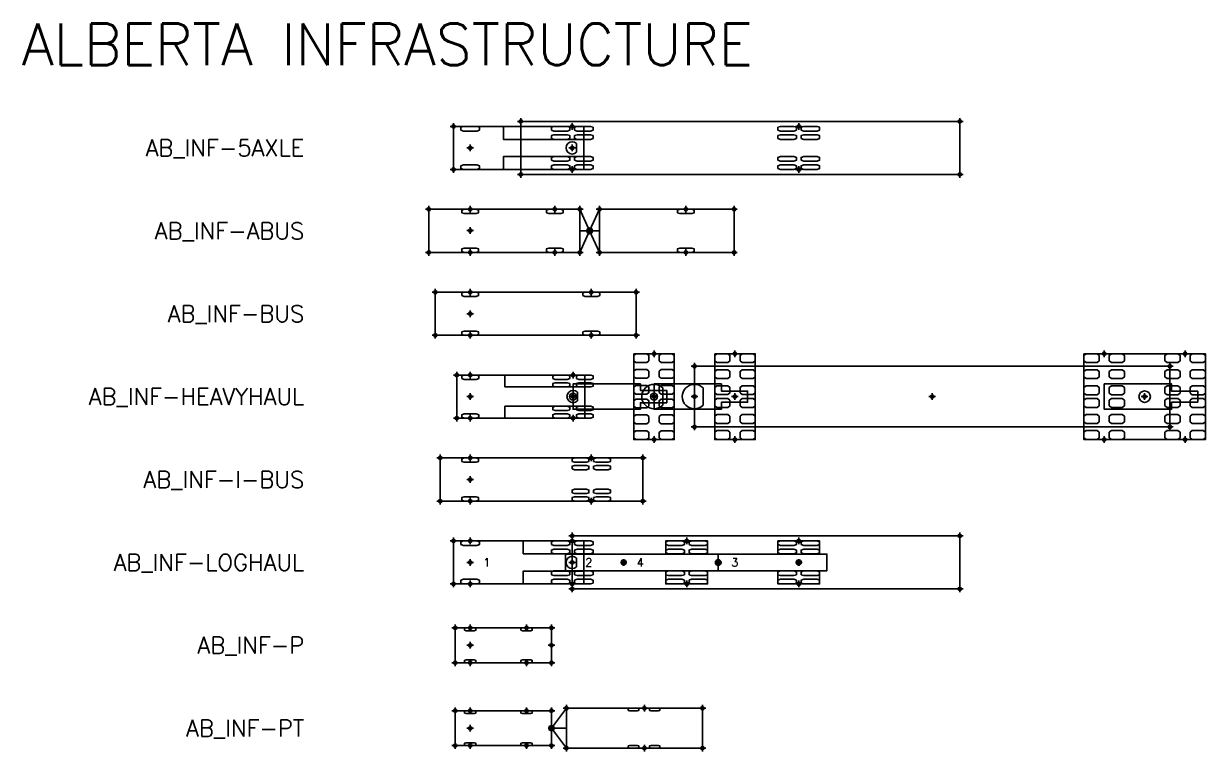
# Model space of a CAD drawing. Header units: metres. Extents: x -185 to 416, y -309 to 8.
# Drawn here: x 33.1 to 104.3, y -36.4 to 7.5 of the extents above; entities that cross this region are included whole.
import ezdxf
from ezdxf.enums import TextEntityAlignment as Align

# ---------------------------------------------------------------- set-up
doc = ezdxf.new("R2010")
doc.units = ezdxf.units.M
doc.header["$PDMODE"] = 34
doc.header["$PDSIZE"] = 0.2
doc.styles.get("Standard").update_dxf_attribs({"font": 'simplex.shx'})

# ---------------------------------------------------------------- blocks, each defined once
blk = doc.blocks.new('WheelLeftM1')
at = {"color": 7, "linetype": 'Continuous', "ltscale": 1.524, "flags": 128}
blk.add_lwpolyline([(-0.559, -0.227), (-0.559, -0.053), (-0.402, 0), (0.402, 0), (0.559, -0.053), (0.559, -0.227), (0.402, -0.279), (-0.402, -0.279)], close=True, dxfattribs=at)
blk = doc.blocks.new('WheelRightM1')
at = {"color": 7, "linetype": 'Continuous', "ltscale": 1.524, "flags": 128}
blk.add_lwpolyline([(-0.559, 0.053), (-0.559, 0.227), (-0.402, 0.279), (0.402, 0.279), (0.559, 0.227), (0.559, 0.053), (0.402, 0), (-0.402, 0)], close=True, dxfattribs=at)
blk = doc.blocks.new('AB_INF-5Axle-Truck')
at = {"color": 7, "linetype": 'Continuous', "ltscale": 1.524}
blk.add_line((7.413, -0.263), (7.413, 0.263), dxfattribs=at)
blk.add_lwpolyline([(0, -1.3), (3, -1.3), (3, -0.519), (7.85, -0.519), (7.85, 0.519), (3, 0.519), (3, 1.3), (0, 1.3), (0, -1.3), (0, -1.3)], close=True, dxfattribs=at)
at = {"color": 7, "linetype": 'Continuous', "ltscale": 1.524, "flags": 128}
for points in [[(5.891, 1.073), (5.891, 1.248), (6.048, 1.3), (6.852, 1.3), (7.009, 1.248), (7.009, 1.073), (6.852, 1.021), (6.048, 1.021)], [(5.891, 0.57), (5.891, 0.745), (6.048, 0.797), (6.852, 0.797), (7.009, 0.745), (7.009, 0.57), (6.852, 0.518), (6.048, 0.518)], [(7.291, 1.073), (7.291, 1.248), (7.448, 1.3), (8.252, 1.3), (8.409, 1.248), (8.409, 1.073), (8.252, 1.021), (7.448, 1.021)], [(7.291, 0.57), (7.291, 0.745), (7.448, 0.797), (8.252, 0.797), (8.409, 0.745), (8.409, 0.57), (8.252, 0.518), (7.448, 0.518)], [(5.891, -0.745), (5.891, -0.57), (6.048, -0.518), (6.852, -0.518), (7.009, -0.57), (7.009, -0.745), (6.852, -0.797), (6.048, -0.797)], [(7.291, -0.745), (7.291, -0.57), (7.448, -0.518), (8.252, -0.518), (8.409, -0.57), (8.409, -0.745), (8.252, -0.797), (7.448, -0.797)], [(5.891, -1.248), (5.891, -1.073), (6.048, -1.021), (6.852, -1.021), (7.009, -1.073), (7.009, -1.248), (6.852, -1.3), (6.048, -1.3)], [(7.291, -1.248), (7.291, -1.073), (7.448, -1.021), (8.252, -1.021), (8.409, -1.073), (8.409, -1.248), (8.252, -1.3), (7.448, -1.3)]]:
    blk.add_lwpolyline(points, close=True, dxfattribs=at)
at = {"color": 7, "linetype": 'Continuous', "ltscale": 1.524}
blk.add_arc((7.15, 0), 0.371, 45, 315, dxfattribs=at)
for p in [(0, 1.3), (7.15, 1.3), (1, 0), (7.15, 0), (0, -1.3), (7.15, -1.3)]:
    blk.add_point(p)
at = {"layer": 'Defpoints'}
blk.add_lwpolyline([(0, -1.3), (7.85, -1.3), (7.85, 1.3), (0, 1.3)], close=True, dxfattribs=at)
for name, p in [('WheelRightM1', (1, 1.021)), ('WheelLeftM1', (1, -1.021))]:
    blk.add_blockref(name, p)
at = {"flags": 9}
for tag, p in [('D0', (0.3, 0.567)), ('DG', (0.3, 0.233)), ('D', (0.3, -0.1)), ('DH', (0.3, -0.433)), ('L', (0.3, -0.767))]:
    blk.add_attdef(tag, p, '', height=0.2, dxfattribs=at)
blk = doc.blocks.new('AB_INF-5Axle-Trailer')
at = {"color": 7, "linetype": 'Continuous', "ltscale": 1.524}
blk.add_lwpolyline([(0, -1.6), (26.45, -1.6), (26.45, 1.6), (0, 1.6), (0, -1.6), (0, -1.6)], close=True, dxfattribs=at)
at = {"color": 7, "linetype": 'Continuous', "ltscale": 1.524, "flags": 128}
for points in [[(15.491, 1.073), (15.491, 1.248), (15.648, 1.3), (16.452, 1.3), (16.609, 1.248), (16.609, 1.073), (16.452, 1.021), (15.648, 1.021)], [(15.491, 0.57), (15.491, 0.745), (15.648, 0.797), (16.452, 0.797), (16.609, 0.745), (16.609, 0.57), (16.452, 0.518), (15.648, 0.518)], [(16.891, 1.073), (16.891, 1.248), (17.048, 1.3), (17.852, 1.3), (18.009, 1.248), (18.009, 1.073), (17.852, 1.021), (17.048, 1.021)], [(16.891, 0.57), (16.891, 0.745), (17.048, 0.797), (17.852, 0.797), (18.009, 0.745), (18.009, 0.57), (17.852, 0.518), (17.048, 0.518)], [(15.491, -0.745), (15.491, -0.57), (15.648, -0.518), (16.452, -0.518), (16.609, -0.57), (16.609, -0.745), (16.452, -0.797), (15.648, -0.797)], [(16.891, -0.745), (16.891, -0.57), (17.048, -0.518), (17.852, -0.518), (18.009, -0.57), (18.009, -0.745), (17.852, -0.797), (17.048, -0.797)], [(15.491, -1.248), (15.491, -1.073), (15.648, -1.021), (16.452, -1.021), (16.609, -1.073), (16.609, -1.248), (16.452, -1.3), (15.648, -1.3)], [(16.891, -1.248), (16.891, -1.073), (17.048, -1.021), (17.852, -1.021), (18.009, -1.073), (18.009, -1.248), (17.852, -1.3), (17.048, -1.3)]]:
    blk.add_lwpolyline(points, close=True, dxfattribs=at)
at = {"color": 7, "linetype": 'Continuous', "ltscale": 1.524}
blk.add_circle((3.1, 0), 0.104, dxfattribs=at)
for p in [(0, 1.6), (26.45, 1.6), (16.75, 1.3), (3.1, 0), (16.75, -1.3), (0, -1.6), (26.45, -1.6)]:
    blk.add_point(p)
at = {"layer": 'Defpoints'}
blk.add_lwpolyline([(0, -1.6), (26.45, -1.6), (26.45, 1.6), (0, 1.6)], close=True, dxfattribs=at)
at = {"flags": 9}
for tag, p in [('D0', (2.4, 0.567)), ('DG', (2.4, 0.233)), ('D', (2.4, -0.1)), ('DH', (2.4, -0.433)), ('L', (2.4, -0.767))]:
    blk.add_attdef(tag, p, '', height=0.2, dxfattribs=at)
blk = doc.blocks.new('WheelRightM2')
at = {"color": 7, "linetype": 'Continuous', "ltscale": 1.524, "flags": 128}
blk.add_lwpolyline([(-0.508, 0.047752), (-0.508, 0.206248), (-0.36576, 0.254), (0.36576, 0.254), (0.508, 0.206248), (0.508, 0.047752), (0.36576, 0), (-0.36576, 0)], close=True, dxfattribs=at)
blk = doc.blocks.new('WheelLeftM2')
at = {"color": 7, "linetype": 'Continuous', "ltscale": 1.524, "flags": 128}
blk.add_lwpolyline([(-0.508, -0.206248), (-0.508, -0.047752), (-0.36576, 0), (0.36576, 0), (0.508, -0.047752), (0.508, -0.206248), (0.36576, -0.254), (-0.36576, -0.254)], close=True, dxfattribs=at)
blk = doc.blocks.new('AB_INF-ABus-Front')
at = {"color": 7, "linetype": 'Continuous', "ltscale": 1.524}
blk.add_line((9.1, 0), (9.7, 0), dxfattribs=at)
blk.add_lwpolyline([(0, -1.3), (9.1, -1.3), (9.1, 1.3), (0, 1.3), (0, -1.3), (0, -1.3)], close=True, dxfattribs=at)
at = {"color": 7, "linetype": 'Continuous', "ltscale": 1.524, "flags": 128}
for points in [[(7.092, 1.094), (7.092, 1.252), (7.234, 1.3), (7.966, 1.3), (8.108, 1.252), (8.108, 1.094), (7.966, 1.046), (7.234, 1.046)], [(7.092, -1.252), (7.092, -1.094), (7.234, -1.046), (7.966, -1.046), (8.108, -1.094), (8.108, -1.252), (7.966, -1.3), (7.234, -1.3)]]:
    blk.add_lwpolyline(points, close=True, dxfattribs=at)
at = {"color": 7, "linetype": 'Continuous', "ltscale": 1.524}
blk.add_circle((9.7, 0), 0.102, dxfattribs=at)
for p in [(0, 1.3), (2.5, 1.3), (7.6, 1.3), (9.1, 1.3), (2.5, 0.013), (9.7, 0), (0, -1.3), (2.5, -1.3), (7.6, -1.3), (9.1, -1.3)]:
    blk.add_point(p)
at = {"layer": 'Defpoints', "flags": 128}
blk.add_lwpolyline([(0, -1.3), (9.1, -1.3), (9.7, 0), (9.1, 1.3), (0, 1.3)], close=True, dxfattribs=at)
for name, p in [('WheelRightM2', (2.5, 1.046)), ('WheelLeftM2', (2.5, -1.046))]:
    blk.add_blockref(name, p)
at = {"flags": 9}
for tag, p in [('D0', (1.8, 0.579)), ('DG', (1.8, 0.246)), ('D', (1.8, -0.087)), ('DH', (1.8, -0.421)), ('L', (1.8, -0.754))]:
    blk.add_attdef(tag, p, '', height=0.2, dxfattribs=at)
blk = doc.blocks.new('AB_INF-ABus-Rear')
at = {"color": 7, "linetype": 'Continuous', "ltscale": 1.524}
blk.add_line((0, 0), (0.6, 0), dxfattribs=at)
blk.add_lwpolyline([(0.6, -1.3), (8.7, -1.3), (8.7, 1.3), (0.6, 1.3), (0.6, -1.3), (0.6, -1.3)], close=True, dxfattribs=at)
at = {"color": 7, "linetype": 'Continuous', "ltscale": 1.524, "flags": 128}
for points in [[(5.292, 1.094), (5.292, 1.252), (5.434, 1.3), (6.166, 1.3), (6.308, 1.252), (6.308, 1.094), (6.166, 1.046), (5.434, 1.046)], [(5.292, -1.252), (5.292, -1.094), (5.434, -1.046), (6.166, -1.046), (6.308, -1.094), (6.308, -1.252), (6.166, -1.3), (5.434, -1.3)]]:
    blk.add_lwpolyline(points, close=True, dxfattribs=at)
at = {"color": 7, "linetype": 'Continuous', "ltscale": 1.524}
blk.add_circle((0, 0), 0.173, dxfattribs=at)
for p in [(0.6, 1.3), (5.8, 1.3), (8.7, 1.3), (0, 0), (0.6, -1.3), (5.8, -1.3), (8.7, -1.3)]:
    blk.add_point(p)
at = {"layer": 'Defpoints', "flags": 128}
blk.add_lwpolyline([(0, 0), (0.6, -1.3), (8.7, -1.3), (8.7, 1.3), (0.6, 1.3)], close=True, dxfattribs=at)
at = {"flags": 9}
for tag, p in [('D0', (-0.7, 0.567)), ('DG', (-0.7, 0.233)), ('D', (-0.7, -0.1)), ('DH', (-0.7, -0.433)), ('L', (-0.7, -0.767))]:
    blk.add_attdef(tag, p, '', height=0.2, dxfattribs=at)
blk = doc.blocks.new('AB_INF-BUS')
at = {"color": 7, "linetype": 'Continuous', "ltscale": 1.524}
blk.add_lwpolyline([(0, -1.3), (12.1, -1.3), (12.1, 1.3), (0, 1.3), (0, -1.3), (0, -1.3)], close=True, dxfattribs=at)
at = {"color": 7, "linetype": 'Continuous', "ltscale": 1.524, "flags": 128}
for points in [[(8.892, 1.094), (8.892, 1.252), (9.034, 1.3), (9.766, 1.3), (9.908, 1.252), (9.908, 1.094), (9.766, 1.046), (9.034, 1.046)], [(8.892, -1.252), (8.892, -1.094), (9.034, -1.046), (9.766, -1.046), (9.908, -1.094), (9.908, -1.252), (9.766, -1.3), (9.034, -1.3)]]:
    blk.add_lwpolyline(points, close=True, dxfattribs=at)
for p in [(0, 1.3), (2.1, 1.3), (9.4, 1.3), (12.1, 1.3), (2.1, 0), (0, -1.3), (2.1, -1.3), (9.4, -1.3), (12.1, -1.3)]:
    blk.add_point(p)
at = {"layer": 'Defpoints'}
blk.add_lwpolyline([(0, -1.3), (12.1, -1.3), (12.1, 1.3), (0, 1.3)], close=True, dxfattribs=at)
for name, p in [('WheelRightM2', (2.1, 1.046)), ('WheelLeftM2', (2.1, -1.046))]:
    blk.add_blockref(name, p)
at = {"flags": 9}
for tag, p in [('D0', (1.4, 0.567)), ('DG', (1.4, 0.233)), ('D', (1.4, -0.1)), ('DH', (1.4, -0.433)), ('L', (1.4, -0.767))]:
    blk.add_attdef(tag, p, '', height=0.2, dxfattribs=at)
blk = doc.blocks.new('AB_INF-HeavyHaul-Truck')
at = {"color": 7, "linetype": 'Continuous', "ltscale": 1.524}
blk.add_line((7.272, -0.262), (7.272, 0.262), dxfattribs=at)
blk.add_lwpolyline([(0, -1.295), (2.899, -1.295), (2.899, -0.584), (7.722, -0.584), (7.722, 0.584), (2.899, 0.584), (2.899, 1.295), (0, 1.295), (0, -1.295), (0, -1.295)], close=True, dxfattribs=at)
at = {"color": 7, "linetype": 'Continuous', "ltscale": 1.524, "flags": 128}
for points in [[(5.791, 1.089), (5.791, 1.248), (5.933, 1.295), (6.665, 1.295), (6.807, 1.248), (6.807, 1.089), (6.665, 1.041), (5.933, 1.041)], [(5.791, 0.632), (5.791, 0.79), (5.933, 0.838), (6.665, 0.838), (6.807, 0.79), (6.807, 0.632), (6.665, 0.584), (5.933, 0.584)], [(7.214, 1.089), (7.214, 1.248), (7.356, 1.295), (8.087, 1.295), (8.23, 1.248), (8.23, 1.089), (8.087, 1.041), (7.356, 1.041)], [(7.214, 0.632), (7.214, 0.79), (7.356, 0.838), (8.087, 0.838), (8.23, 0.79), (8.23, 0.632), (8.087, 0.584), (7.356, 0.584)], [(5.791, -0.79), (5.791, -0.632), (5.933, -0.584), (6.665, -0.584), (6.807, -0.632), (6.807, -0.79), (6.665, -0.838), (5.933, -0.838)], [(7.214, -0.79), (7.214, -0.632), (7.356, -0.584), (8.087, -0.584), (8.23, -0.632), (8.23, -0.79), (8.087, -0.838), (7.356, -0.838)], [(5.791, -1.248), (5.791, -1.089), (5.933, -1.041), (6.665, -1.041), (6.807, -1.089), (6.807, -1.248), (6.665, -1.295), (5.933, -1.295)], [(7.214, -1.248), (7.214, -1.089), (7.356, -1.041), (8.087, -1.041), (8.23, -1.089), (8.23, -1.248), (8.087, -1.295), (7.356, -1.295)]]:
    blk.add_lwpolyline(points, close=True, dxfattribs=at)
at = {"color": 7, "linetype": 'Continuous', "ltscale": 1.524}
blk.add_arc((7.01, 0), 0.37, 45, 315, dxfattribs=at)
for p in [(0, 1.295), (0.814, 1.295), (7.01, 1.295), (0.814, 0), (7.01, 0), (0, -1.295), (0.814, -1.295), (7.01, -1.295)]:
    blk.add_point(p)
at = {"layer": 'Defpoints'}
blk.add_lwpolyline([(0, -1.295), (7.722, -1.295), (7.722, 1.295), (0, 1.295)], close=True, dxfattribs=at)
for name, p in [('WheelRightM2', (0.814, 1.041)), ('WheelLeftM2', (0.814, -1.041))]:
    blk.add_blockref(name, p)
at = {"flags": 9}
for tag, p in [('D0', (0.514, 0.567)), ('DG', (0.514, 0.233)), ('D', (0.514, -0.1)), ('DH', (0.514, -0.433)), ('L', (0.514, -0.767))]:
    blk.add_attdef(tag, p, '', height=0.2, dxfattribs=at)
blk = doc.blocks.new('AB_INF-HeavyHaul-Pup1')
at = {"color": 7, "linetype": 'Continuous', "ltscale": 1.524}
blk.add_line((5.403, -0.523), (5.403, 0.523), dxfattribs=at)
at = {"color": 7, "linetype": 'Continuous', "ltscale": 1.524, "flags": 128}
for points in [[(3.661, 2.16), (3.661, 2.49), (3.789, 2.589), (4.447, 2.589), (4.575, 2.49), (4.575, 2.16), (4.447, 2.061), (3.789, 2.061)], [(5.185, 2.16), (5.185, 2.49), (5.313, 2.589), (5.971, 2.589), (6.099, 2.49), (6.099, 2.16), (5.971, 2.061), (5.313, 2.061)], [(3.661, 1.203), (3.661, 1.532), (3.789, 1.632), (4.447, 1.632), (4.575, 1.532), (4.575, 1.203), (4.447, 1.103), (3.789, 1.103)], [(5.185, 1.203), (5.185, 1.532), (5.313, 1.632), (5.971, 1.632), (6.099, 1.532), (6.099, 1.203), (5.971, 1.103), (5.313, 1.103)], [(3.661, 0.245), (3.661, 0.575), (3.789, 0.674), (4.447, 0.674), (4.575, 0.575), (4.575, 0.245), (4.447, 0.146), (3.789, 0.146)], [(5.185, 0.245), (5.185, 0.575), (5.313, 0.674), (5.971, 0.674), (6.099, 0.575), (6.099, 0.245), (5.971, 0.146), (5.313, 0.146)], [(3.661, -0.575), (3.661, -0.245), (3.789, -0.146), (4.447, -0.146), (4.575, -0.245), (4.575, -0.575), (4.447, -0.674), (3.789, -0.674)], [(5.185, -0.575), (5.185, -0.245), (5.313, -0.146), (5.971, -0.146), (6.099, -0.245), (6.099, -0.575), (5.971, -0.674), (5.313, -0.674)], [(3.661, -1.532), (3.661, -1.203), (3.789, -1.103), (4.447, -1.103), (4.575, -1.203), (4.575, -1.532), (4.447, -1.632), (3.789, -1.632)], [(5.185, -1.532), (5.185, -1.203), (5.313, -1.103), (5.971, -1.103), (6.099, -1.203), (6.099, -1.532), (5.971, -1.632), (5.313, -1.632)], [(3.661, -2.49), (3.661, -2.16), (3.789, -2.061), (4.447, -2.061), (4.575, -2.16), (4.575, -2.49), (4.447, -2.589), (3.789, -2.589)], [(5.185, -2.49), (5.185, -2.16), (5.313, -2.061), (5.971, -2.061), (6.099, -2.16), (6.099, -2.49), (5.971, -2.589), (5.313, -2.589)]]:
    blk.add_lwpolyline(points, close=True, dxfattribs=at)
at = {"color": 7, "linetype": 'Continuous', "ltscale": 1.524}
blk.add_lwpolyline([(0, -0.762), (4.06, -0.762), (4.06, -0.37), (5.642, -0.37), (5.642, 0.37), (4.06, 0.37), (4.06, 0.762), (0, 0.762), (0, -0.762), (0, -0.762)], close=True, dxfattribs=at)
blk.add_circle((0, 0), 0.207, dxfattribs=at)
blk.add_arc((4.88, 0), 0.74, 45, 315, dxfattribs=at)
for p in [(4.88, 2.589), (0, 0), (4.88, 0), (4.88, -2.589)]:
    blk.add_point(p)
at = {"layer": 'Defpoints'}
blk.add_lwpolyline([(3.661, 2.589), (6.099, 2.589), (6.099, -2.589), (3.661, -2.589)], close=True, dxfattribs=at)
at = {"flags": 9}
for tag, p in [('D0', (-0.3, 0.567)), ('DG', (-0.3, 0.233)), ('D', (-0.3, -0.1)), ('DH', (-0.3, -0.433)), ('L', (-0.3, -0.767))]:
    blk.add_attdef(tag, p, '', height=0.2, dxfattribs=at)
blk = doc.blocks.new('AB_INF-HeavyHaul-Pup2')
at = {"color": 7, "linetype": 'Continuous', "ltscale": 1.524}
blk.add_line((2.962, -0.523), (2.962, 0.523), dxfattribs=at)
at = {"color": 7, "linetype": 'Continuous', "ltscale": 1.524, "flags": 128}
for points in [[(3.658, 2.154), (3.658, 2.489), (3.786, 2.589), (4.444, 2.589), (4.572, 2.489), (4.572, 2.154), (4.444, 2.053), (3.786, 2.053)], [(5.182, 2.154), (5.182, 2.489), (5.31, 2.589), (5.968, 2.589), (6.096, 2.489), (6.096, 2.154), (5.968, 2.053), (5.31, 2.053)], [(3.658, 1.189), (3.658, 1.523), (3.786, 1.624), (4.444, 1.624), (4.572, 1.523), (4.572, 1.189), (4.444, 1.088), (3.786, 1.088)], [(5.182, 1.189), (5.182, 1.523), (5.31, 1.624), (5.968, 1.624), (6.096, 1.523), (6.096, 1.189), (5.968, 1.088), (5.31, 1.088)], [(3.658, 0.224), (3.658, 0.558), (3.786, 0.659), (4.444, 0.659), (4.572, 0.558), (4.572, 0.224), (4.444, 0.123), (3.786, 0.123)], [(5.182, 0.224), (5.182, 0.558), (5.31, 0.659), (5.968, 0.659), (6.096, 0.558), (6.096, 0.224), (5.968, 0.123), (5.31, 0.123)], [(3.658, -0.558), (3.658, -0.224), (3.786, -0.123), (4.444, -0.123), (4.572, -0.224), (4.572, -0.558), (4.444, -0.659), (3.786, -0.659)], [(5.182, -0.558), (5.182, -0.224), (5.31, -0.123), (5.968, -0.123), (6.096, -0.224), (6.096, -0.558), (5.968, -0.659), (5.31, -0.659)], [(3.658, -1.523), (3.658, -1.189), (3.786, -1.088), (4.444, -1.088), (4.572, -1.189), (4.572, -1.523), (4.444, -1.624), (3.786, -1.624)], [(5.182, -1.523), (5.182, -1.189), (5.31, -1.088), (5.968, -1.088), (6.096, -1.189), (6.096, -1.523), (5.968, -1.624), (5.31, -1.624)], [(3.658, -2.489), (3.658, -2.154), (3.786, -2.053), (4.444, -2.053), (4.572, -2.154), (4.572, -2.489), (4.444, -2.589), (3.786, -2.589)], [(5.182, -2.489), (5.182, -2.154), (5.31, -2.053), (5.968, -2.053), (6.096, -2.154), (6.096, -2.489), (5.968, -2.589), (5.31, -2.589)]]:
    blk.add_lwpolyline(points, close=True, dxfattribs=at)
at = {"color": 7, "linetype": 'Continuous', "ltscale": 1.524}
blk.add_lwpolyline([(0, -0.762), (4.06, -0.762), (4.06, -0.338), (5.639, -0.338), (5.639, 0.338), (4.06, 0.338), (4.06, 0.762), (0, 0.762), (0, -0.762), (0, -0.762)], close=True, dxfattribs=at)
blk.add_circle((0, 0), 0.207, dxfattribs=at)
blk.add_arc((2.438, 0), 0.74, 45, 315, dxfattribs=at)
for p in [(4.877, 2.589), (0, 0), (2.438, 0), (4.877, 0), (4.877, -2.589)]:
    blk.add_point(p)
at = {"layer": 'Defpoints'}
blk.add_lwpolyline([(3.658, 2.589), (6.099, 2.589), (6.099, -2.589), (3.658, -2.589)], close=True, dxfattribs=at)
at = {"flags": 9}
for tag, p in [('D0', (-0.3, 0.567)), ('DG', (-0.3, 0.233)), ('D', (-0.3, -0.1)), ('DH', (-0.3, -0.433)), ('L', (-0.3, -0.767))]:
    blk.add_attdef(tag, p, '', height=0.2, dxfattribs=at)
blk = doc.blocks.new('AB_INF-HeavyHaul-Trailer')
blk.add_lwpolyline([(0, -1.83), (28.651, -1.83), (28.651, 1.83), (0, 1.83), (0, -1.83), (0, -1.83)], close=True)
for p in [(0, 1.83), (28.651, 1.83), (0, 0), (14.33, 0), (27.127, 0), (0, -1.83), (28.651, -1.83)]:
    blk.add_point(p)
at = {"layer": 'Defpoints'}
blk.add_lwpolyline([(0, 1.83), (28.651, 1.83), (28.651, -1.83), (0, -1.83)], close=True, dxfattribs=at)
at = {"flags": 9}
for tag, p in [('D0', (-0.3, 0.567)), ('DG', (-0.3, 0.233)), ('D', (-0.3, -0.1)), ('DH', (-0.3, -0.433)), ('L', (-0.3, -0.767))]:
    blk.add_attdef(tag, p, '', height=0.2, dxfattribs=at)
blk = doc.blocks.new('Wheel5')
at = {"color": 7, "linetype": 'Continuous', "ltscale": 1.524, "flags": 128}
for points in [[(-0.457, 2.152), (-0.457, 2.488), (-0.329, 2.589), (0.329, 2.589), (0.457, 2.488), (0.457, 2.152), (0.329, 2.051), (-0.329, 2.051)], [(-0.457, 1.184), (-0.457, 1.52), (-0.329, 1.622), (0.329, 1.622), (0.457, 1.52), (0.457, 1.184), (0.329, 1.083), (-0.329, 1.083)], [(-0.457, 0.217), (-0.457, 0.553), (-0.329, 0.654), (0.329, 0.654), (0.457, 0.553), (0.457, 0.217), (0.329, 0.115), (-0.329, 0.115)], [(-0.457, -0.553), (-0.457, -0.217), (-0.329, -0.115), (0.329, -0.115), (0.457, -0.217), (0.457, -0.553), (0.329, -0.654), (-0.329, -0.654)], [(-0.457, -1.52), (-0.457, -1.184), (-0.329, -1.083), (0.329, -1.083), (0.457, -1.184), (0.457, -1.52), (0.329, -1.622), (-0.329, -1.622)], [(-0.457, -2.488), (-0.457, -2.152), (-0.329, -2.051), (0.329, -2.051), (0.457, -2.152), (0.457, -2.488), (0.329, -2.589), (-0.329, -2.589)]]:
    blk.add_lwpolyline(points, close=True, dxfattribs=at)
blk = doc.blocks.new('AB_INF-HeavyHaul-Pup3')
at = {"color": 7, "linetype": 'Continuous', "ltscale": 1.524, "flags": 128}
for points in [[(3.658, 2.152), (3.658, 2.488), (3.786, 2.589), (4.444, 2.589), (4.572, 2.488), (4.572, 2.152), (4.444, 2.051), (3.786, 2.051)], [(5.182, 2.152), (5.182, 2.488), (5.31, 2.589), (5.968, 2.589), (6.096, 2.488), (6.096, 2.152), (5.968, 2.051), (5.31, 2.051)], [(3.658, 1.184), (3.658, 1.52), (3.786, 1.622), (4.444, 1.622), (4.572, 1.52), (4.572, 1.184), (4.444, 1.083), (3.786, 1.083)], [(5.182, 1.184), (5.182, 1.52), (5.31, 1.622), (5.968, 1.622), (6.096, 1.52), (6.096, 1.184), (5.968, 1.083), (5.31, 1.083)], [(3.658, 0.217), (3.658, 0.553), (3.786, 0.654), (4.444, 0.654), (4.572, 0.553), (4.572, 0.217), (4.444, 0.115), (3.786, 0.115)], [(5.182, 0.217), (5.182, 0.553), (5.31, 0.654), (5.968, 0.654), (6.096, 0.553), (6.096, 0.217), (5.968, 0.115), (5.31, 0.115)], [(3.658, -0.553), (3.658, -0.217), (3.786, -0.115), (4.444, -0.115), (4.572, -0.217), (4.572, -0.553), (4.444, -0.654), (3.786, -0.654)], [(5.182, -0.553), (5.182, -0.217), (5.31, -0.115), (5.968, -0.115), (6.096, -0.217), (6.096, -0.553), (5.968, -0.654), (5.31, -0.654)], [(3.658, -1.52), (3.658, -1.184), (3.786, -1.083), (4.444, -1.083), (4.572, -1.184), (4.572, -1.52), (4.444, -1.622), (3.786, -1.622)], [(5.182, -1.52), (5.182, -1.184), (5.31, -1.083), (5.968, -1.083), (6.096, -1.184), (6.096, -1.52), (5.968, -1.622), (5.31, -1.622)], [(3.658, -2.488), (3.658, -2.152), (3.786, -2.051), (4.444, -2.051), (4.572, -2.152), (4.572, -2.488), (4.444, -2.589), (3.786, -2.589)], [(5.182, -2.488), (5.182, -2.152), (5.31, -2.051), (5.968, -2.051), (6.096, -2.152), (6.096, -2.488), (5.968, -2.589), (5.31, -2.589)]]:
    blk.add_lwpolyline(points, close=True, dxfattribs=at)
at = {"color": 7, "linetype": 'Continuous', "ltscale": 1.524}
blk.add_lwpolyline([(0, -0.762), (4.06, -0.762), (4.06, -0.328), (5.639, -0.328), (5.639, 0.328), (4.06, 0.328), (4.06, 0.762), (0, 0.762), (0, -0.762), (0, -0.762)], close=True, dxfattribs=at)
blk.add_circle((2.438, 0), 0.345, dxfattribs=at)
for p in [(0, 2.589), (4.877, 2.589), (2.438, 0), (0, -2.589), (4.877, -2.589)]:
    blk.add_point(p)
at = {"layer": 'Defpoints'}
blk.add_lwpolyline([(-1.219, 2.589), (6.096, 2.589), (6.096, -2.589), (-1.219, -2.589)], close=True, dxfattribs=at)
for p in [(-0.762, 0), (0.762, 0)]:
    blk.add_blockref('Wheel5', p)
at = {"flags": 9}
for tag, p in [('D0', (-0.3, 0.567)), ('DG', (-0.3, 0.233)), ('D', (-0.3, -0.1)), ('DH', (-0.3, -0.433)), ('L', (-0.3, -0.767))]:
    blk.add_attdef(tag, p, '', height=0.2, dxfattribs=at)
blk = doc.blocks.new('AB_INF-I-BUS')
at = {"color": 7, "linetype": 'Continuous', "ltscale": 1.524}
blk.add_lwpolyline([(0, -1.3), (12.2, -1.3), (12.2, 1.3), (0, 1.3), (0, -1.3), (0, -1.3)], close=True, dxfattribs=at)
at = {"color": 7, "linetype": 'Continuous', "ltscale": 1.524, "flags": 128}
for points in [[(7.942, 1.094), (7.942, 1.252), (8.084, 1.3), (8.816, 1.3), (8.958, 1.252), (8.958, 1.094), (8.816, 1.046), (8.084, 1.046)], [(7.942, 0.637), (7.942, 0.795), (8.084, 0.843), (8.816, 0.843), (8.958, 0.795), (8.958, 0.637), (8.816, 0.589), (8.084, 0.589)], [(9.242, 1.094), (9.242, 1.252), (9.384, 1.3), (10.116, 1.3), (10.258, 1.252), (10.258, 1.094), (10.116, 1.046), (9.384, 1.046)], [(9.242, 0.637), (9.242, 0.795), (9.384, 0.843), (10.116, 0.843), (10.258, 0.795), (10.258, 0.637), (10.116, 0.589), (9.384, 0.589)], [(7.942, -0.795), (7.942, -0.637), (8.084, -0.589), (8.816, -0.589), (8.958, -0.637), (8.958, -0.795), (8.816, -0.843), (8.084, -0.843)], [(9.242, -0.795), (9.242, -0.637), (9.384, -0.589), (10.116, -0.589), (10.258, -0.637), (10.258, -0.795), (10.116, -0.843), (9.384, -0.843)], [(7.942, -1.252), (7.942, -1.094), (8.084, -1.046), (8.816, -1.046), (8.958, -1.094), (8.958, -1.252), (8.816, -1.3), (8.084, -1.3)], [(9.242, -1.252), (9.242, -1.094), (9.384, -1.046), (10.116, -1.046), (10.258, -1.094), (10.258, -1.252), (10.116, -1.3), (9.384, -1.3)]]:
    blk.add_lwpolyline(points, close=True, dxfattribs=at)
for p in [(0, 1.3), (1.8, 1.3), (9.1, 1.3), (12.2, 1.3), (1.8, 0), (0, -1.3), (1.8, -1.3), (9.1, -1.3), (12.2, -1.3)]:
    blk.add_point(p)
at = {"layer": 'Defpoints'}
blk.add_lwpolyline([(0, -1.3), (12.2, -1.3), (12.2, 1.3), (0, 1.3)], close=True, dxfattribs=at)
for name, p in [('WheelRightM2', (1.8, 1.046)), ('WheelLeftM2', (1.8, -1.046))]:
    blk.add_blockref(name, p)
at = {"flags": 9}
for tag, p in [('D0', (1.1, 0.567)), ('DG', (1.1, 0.233)), ('D', (1.1, -0.1)), ('DH', (1.1, -0.433)), ('L', (1.1, -0.767))]:
    blk.add_attdef(tag, p, '', height=0.2, dxfattribs=at)
blk = doc.blocks.new('AB_INF-LogHaul-Truck')
at = {"color": 7, "linetype": 'Continuous', "ltscale": 1.524}
blk.add_line((7.413, -0.263), (7.413, 0.263), dxfattribs=at)
blk.add_lwpolyline([(0, -1.3), (4.2, -1.3), (4.2, -0.519), (7.85, -0.519), (7.85, 0.519), (4.2, 0.519), (4.2, 1.3), (0, 1.3), (0, -1.3), (0, -1.3)], close=True, dxfattribs=at)
at = {"color": 7, "linetype": 'Continuous', "ltscale": 1.524, "flags": 128}
for points in [[(5.891, 1.073), (5.891, 1.248), (6.048, 1.3), (6.852, 1.3), (7.009, 1.248), (7.009, 1.073), (6.852, 1.021), (6.048, 1.021)], [(5.891, 0.57), (5.891, 0.745), (6.048, 0.797), (6.852, 0.797), (7.009, 0.745), (7.009, 0.57), (6.852, 0.518), (6.048, 0.518)], [(7.291, 1.073), (7.291, 1.248), (7.448, 1.3), (8.252, 1.3), (8.409, 1.248), (8.409, 1.073), (8.252, 1.021), (7.448, 1.021)], [(7.291, 0.57), (7.291, 0.745), (7.448, 0.797), (8.252, 0.797), (8.409, 0.745), (8.409, 0.57), (8.252, 0.518), (7.448, 0.518)], [(5.891, -0.745), (5.891, -0.57), (6.048, -0.518), (6.852, -0.518), (7.009, -0.57), (7.009, -0.745), (6.852, -0.797), (6.048, -0.797)], [(7.291, -0.745), (7.291, -0.57), (7.448, -0.518), (8.252, -0.518), (8.409, -0.57), (8.409, -0.745), (8.252, -0.797), (7.448, -0.797)], [(5.891, -1.248), (5.891, -1.073), (6.048, -1.021), (6.852, -1.021), (7.009, -1.073), (7.009, -1.248), (6.852, -1.3), (6.048, -1.3)], [(7.291, -1.248), (7.291, -1.073), (7.448, -1.021), (8.252, -1.021), (8.409, -1.073), (8.409, -1.248), (8.252, -1.3), (7.448, -1.3)]]:
    blk.add_lwpolyline(points, close=True, dxfattribs=at)
at = {"color": 7, "linetype": 'Continuous', "ltscale": 1.524}
blk.add_arc((7.15, 0), 0.371, 45, 315, dxfattribs=at)
for p in [(0, 1.3), (1, 1.3), (7.15, 1.3), (1, 0), (7.15, 0), (0, -1.3), (1, -1.3), (7.15, -1.3)]:
    blk.add_point(p)
at = {"layer": 'Defpoints'}
blk.add_lwpolyline([(0, -1.3), (7.85, -1.3), (7.85, 1.3), (0, 1.3)], close=True, dxfattribs=at)
for name, p in [('WheelRightM1', (1, 1.021)), ('WheelLeftM1', (1, -1.021))]:
    blk.add_blockref(name, p)
blk.add_text('1', height=0.5).set_placement((2, 0), align=Align.MIDDLE)
at = {"flags": 9}
for tag, p in [('D0', (0.3, 0.567)), ('DG', (0.3, 0.233)), ('D', (0.3, -0.1)), ('DH', (0.3, -0.433)), ('L', (0.3, -0.767))]:
    blk.add_attdef(tag, p, '', height=0.2, dxfattribs=at)
blk = doc.blocks.new('AB_INF-LogHaul-Trailer1')
at = {"color": 7, "linetype": 'Continuous', "ltscale": 1.524, "flags": 128}
for points in [[(6.041, 1.073), (6.041, 1.248), (6.198, 1.3), (7.002, 1.3), (7.159, 1.248), (7.159, 1.073), (7.002, 1.021), (6.198, 1.021)], [(6.041, 0.57), (6.041, 0.745), (6.198, 0.797), (7.002, 0.797), (7.159, 0.745), (7.159, 0.57), (7.002, 0.518), (6.198, 0.518)], [(7.441, 1.073), (7.441, 1.248), (7.598, 1.3), (8.402, 1.3), (8.559, 1.248), (8.559, 1.073), (8.402, 1.021), (7.598, 1.021)], [(7.441, 0.57), (7.441, 0.745), (7.598, 0.797), (8.402, 0.797), (8.559, 0.745), (8.559, 0.57), (8.402, 0.518), (7.598, 0.518)], [(6.041, -0.745), (6.041, -0.57), (6.198, -0.518), (7.002, -0.518), (7.159, -0.57), (7.159, -0.745), (7.002, -0.797), (6.198, -0.797)], [(7.441, -0.745), (7.441, -0.57), (7.598, -0.518), (8.402, -0.518), (8.559, -0.57), (8.559, -0.745), (8.402, -0.797), (7.598, -0.797)], [(6.041, -1.248), (6.041, -1.073), (6.198, -1.021), (7.002, -1.021), (7.159, -1.073), (7.159, -1.248), (7.002, -1.3), (6.198, -1.3)], [(7.441, -1.248), (7.441, -1.073), (7.598, -1.021), (8.402, -1.021), (8.559, -1.073), (8.559, -1.248), (8.402, -1.3), (7.598, -1.3)]]:
    blk.add_lwpolyline(points, close=True, dxfattribs=at)
at = {"color": 7, "linetype": 'Continuous', "ltscale": 1.524}
blk.add_lwpolyline([(0, -0.5), (9.2, -0.5), (9.2, 0.5), (0, 0.5), (0, -0.5), (0, -0.5)], close=True, dxfattribs=at)
for centre, radius in [((0.4, 0), 0.104), ((3.5, 0), 0.152), ((9.2, 0), 0.173)]:
    blk.add_circle(centre, radius, dxfattribs=at)
for p in [(7.3, 1.3), (0.4, 0), (9.2, 0), (7.3, -1.3)]:
    blk.add_point(p)
at = {"color": 1}
blk.add_point((3.5, 0), dxfattribs=at)
at = {"layer": 'Defpoints'}
blk.add_lwpolyline([(0, -0.5), (6.041, -0.5), (6.041, -1.3), (8.559, -1.3), (8.559, -0.5), (9.2, -0.5), (9.2, 0.5), (8.559, 0.5), (8.559, 1.3), (6.041, 1.3), (6.041, 0.5), (0, 0.5)], close=True, dxfattribs=at)
blk.add_text('2', height=0.5).set_placement((1.4, 0), align=Align.MIDDLE)
at = {"flags": 9}
for tag, p in [('D0', (-0.3, 0.567)), ('DG', (-0.3, 0.233)), ('D', (-0.3, -0.1)), ('DH', (-0.3, -0.433)), ('L', (-0.3, -0.767)), ('LA', (-0.3, -1.1))]:
    blk.add_attdef(tag, p, '', height=0.2, dxfattribs=at)
blk = doc.blocks.new('AB_INF-LogHaul-Trailer2')
at = {"color": 7, "linetype": 'Continuous', "ltscale": 1.524, "flags": 128}
for points in [[(3.591, 1.073), (3.591, 1.248), (3.748, 1.3), (4.552, 1.3), (4.709, 1.248), (4.709, 1.073), (4.552, 1.021), (3.748, 1.021)], [(3.591, 0.57), (3.591, 0.745), (3.748, 0.797), (4.552, 0.797), (4.709, 0.745), (4.709, 0.57), (4.552, 0.518), (3.748, 0.518)], [(4.991, 1.073), (4.991, 1.248), (5.148, 1.3), (5.952, 1.3), (6.109, 1.248), (6.109, 1.073), (5.952, 1.021), (5.148, 1.021)], [(4.991, 0.57), (4.991, 0.745), (5.148, 0.797), (5.952, 0.797), (6.109, 0.745), (6.109, 0.57), (5.952, 0.518), (5.148, 0.518)], [(3.591, -0.745), (3.591, -0.57), (3.748, -0.518), (4.552, -0.518), (4.709, -0.57), (4.709, -0.745), (4.552, -0.797), (3.748, -0.797)], [(4.991, -0.745), (4.991, -0.57), (5.148, -0.518), (5.952, -0.518), (6.109, -0.57), (6.109, -0.745), (5.952, -0.797), (5.148, -0.797)], [(3.591, -1.248), (3.591, -1.073), (3.748, -1.021), (4.552, -1.021), (4.709, -1.073), (4.709, -1.248), (4.552, -1.3), (3.748, -1.3)], [(4.991, -1.248), (4.991, -1.073), (5.148, -1.021), (5.952, -1.021), (6.109, -1.073), (6.109, -1.248), (5.952, -1.3), (5.148, -1.3)]]:
    blk.add_lwpolyline(points, close=True, dxfattribs=at)
at = {"color": 7, "linetype": 'Continuous', "ltscale": 1.524}
blk.add_lwpolyline([(0, -0.5), (6.55, -0.5), (6.55, 0.5), (0, 0.5), (0, -0.5), (0, -0.5)], close=True, dxfattribs=at)
for centre, radius in [((0, 0), 0.102), ((4.85, 0), 0.152)]:
    blk.add_circle(centre, radius, dxfattribs=at)
for p in [(4.85, 1.3), (0, 0), (4.85, -1.3)]:
    blk.add_point(p)
at = {"color": 1, "linetype": 'Continuous', "ltscale": 1.524}
blk.add_point((4.85, 0), dxfattribs=at)
at = {"layer": 'Defpoints'}
blk.add_lwpolyline([(0, -0.5), (3.591, -0.5), (3.591, -1.3), (6.109, -1.3), (6.109, -0.5), (6.55, -0.5), (6.55, 0.5), (6.109, 0.5), (6.109, 1.3), (3.591, 1.3), (3.591, 0.5), (0, 0.5)], close=True, dxfattribs=at)
blk.add_text('3', height=0.5).set_placement((1, 0), align=Align.MIDDLE)
at = {"flags": 9}
for tag, p in [('D0', (-0.7, 0.567)), ('DG', (-0.7, 0.233)), ('D', (-0.7, -0.1)), ('DH', (-0.7, -0.433)), ('L', (-0.7, -0.767)), ('LB', (-0.7, -1.1))]:
    blk.add_attdef(tag, p, '', height=0.2, dxfattribs=at)
blk = doc.blocks.new('AB_INF-LogHaul-Load')
at = {"color": 7, "linetype": 'Continuous', "ltscale": 1.524}
blk.add_lwpolyline([(0, -1.6), (23.35, -1.6), (23.35, 1.6), (0, 1.6), (0, -1.6)], close=True, dxfattribs=at)
for centre in [(3.1, 0), (13.65, 0)]:
    blk.add_circle(centre, 0.152, dxfattribs=at)
for p in [(0, 1.6), (23.35, 1.6), (0, -1.6), (23.35, -1.6)]:
    blk.add_point(p)
at = {"color": 3}
for p in [(3.1, 0), (13.65, 0)]:
    blk.add_point(p, dxfattribs=at)
at = {"layer": 'Defpoints'}
blk.add_lwpolyline([(0, -1.6), (23.35, -1.6), (23.35, 1.6), (0, 1.6)], close=True, dxfattribs=at)
blk.add_text('4', height=0.5).set_placement((4.1, 0), align=Align.MIDDLE)
at = {"flags": 9}
for tag, p in [('LB', (2.4, -0.1)), ('LA', (2.4, -0.433))]:
    blk.add_attdef(tag, p, '', height=0.2, dxfattribs=at)
blk = doc.blocks.new('WheelRightM3')
at = {"color": 7, "linetype": 'Continuous', "ltscale": 1.524, "flags": 128}
blk.add_lwpolyline([(-0.343, 0.032), (-0.343, 0.139), (-0.247, 0.171), (0.247, 0.171), (0.343, 0.139), (0.343, 0.032), (0.247, 0), (-0.247, 0)], close=True, dxfattribs=at)
blk = doc.blocks.new('WheelLeftM3')
at = {"color": 7, "linetype": 'Continuous', "ltscale": 1.524, "flags": 128}
blk.add_lwpolyline([(-0.343, -0.139), (-0.343, -0.032), (-0.247, 0), (0.247, 0), (0.343, -0.032), (0.343, -0.139), (0.247, -0.171), (-0.247, -0.171)], close=True, dxfattribs=at)
blk = doc.blocks.new('AB_INF-P')
at = {"color": 7, "linetype": 'Continuous', "ltscale": 1.524}
blk.add_lwpolyline([(0, -1.05), (5.8, -1.05), (5.8, 1.05), (0, 1.05), (0, -1.05), (0, -1.05)], close=True, dxfattribs=at)
at = {"color": 7, "linetype": 'Continuous', "ltscale": 1.524, "flags": 128}
for points in [[(3.957, 0.911), (3.957, 1.018), (4.053, 1.05), (4.547, 1.05), (4.643, 1.018), (4.643, 0.911), (4.547, 0.879), (4.053, 0.879)], [(3.957, -1.018), (3.957, -0.911), (4.053, -0.879), (4.547, -0.879), (4.643, -0.911), (4.643, -1.018), (4.547, -1.05), (4.053, -1.05)]]:
    blk.add_lwpolyline(points, close=True, dxfattribs=at)
for p in [(0, 1.05), (0.9, 1.05), (4.3, 1.05), (5.8, 1.05), (0.9, 0), (5.8, 0), (0, -1.05), (0.9, -1.05), (4.3, -1.05), (5.8, -1.05)]:
    blk.add_point(p)
at = {"layer": 'Defpoints'}
blk.add_lwpolyline([(0, -1.05), (5.8, -1.05), (5.8, 1.05), (0, 1.05)], close=True, dxfattribs=at)
for name, p in [('WheelRightM3', (0.9, 0.879)), ('WheelLeftM3', (0.9, -0.879))]:
    blk.add_blockref(name, p)
at = {"flags": 9}
for tag, p in [('D0', (0.2, 0.567)), ('DG', (0.2, 0.233)), ('D', (0.2, -0.1)), ('DH', (0.2, -0.433)), ('L', (0.2, -0.767))]:
    blk.add_attdef(tag, p, '', height=0.2, dxfattribs=at)
blk = doc.blocks.new('AB_INF-CAMPER')
at = {"color": 7, "linetype": 'Continuous', "ltscale": 1.524}
blk.add_line((0, 0), (0.9, 0), dxfattribs=at)
blk.add_lwpolyline([(0.9, -1.2), (9.1, -1.2), (9.1, 1.2), (0.9, 1.2), (0.9, -1.2), (0.9, -1.2)], close=True, dxfattribs=at)
at = {"color": 7, "linetype": 'Continuous', "ltscale": 1.524, "flags": 128}
for points in [[(4.63, 1.071), (4.63, 1.17), (4.719, 1.2), (5.176, 1.2), (5.265, 1.17), (5.265, 1.071), (5.176, 1.041), (4.719, 1.041)], [(5.9, 1.071), (5.9, 1.17), (5.989, 1.2), (6.446, 1.2), (6.535, 1.17), (6.535, 1.071), (6.446, 1.041), (5.989, 1.041)], [(4.63, -1.17), (4.63, -1.071), (4.719, -1.041), (5.176, -1.041), (5.265, -1.071), (5.265, -1.17), (5.176, -1.2), (4.719, -1.2)], [(5.9, -1.17), (5.9, -1.071), (5.989, -1.041), (6.446, -1.041), (6.535, -1.071), (6.535, -1.17), (6.446, -1.2), (5.989, -1.2)]]:
    blk.add_lwpolyline(points, close=True, dxfattribs=at)
at = {"color": 7, "linetype": 'Continuous', "ltscale": 1.524}
blk.add_circle((0, 0), 0.16, dxfattribs=at)
for p in [(0.9, 1.2), (5.6, 1.2), (9.1, 1.2), (0, 0), (0.9, -1.2), (5.6, -1.2), (9.1, -1.2)]:
    blk.add_point(p)
at = {"layer": 'Defpoints', "flags": 128}
blk.add_lwpolyline([(0, 0), (0.9, -1.2), (9.1, -1.2), (9.1, 1.2), (0.9, 1.2)], close=True, dxfattribs=at)
at = {"flags": 9}
for tag, p in [('D0', (-0.7, 0.567)), ('DG', (-0.7, 0.233)), ('D', (-0.7, -0.1)), ('DH', (-0.7, -0.433)), ('L', (-0.7, -0.767))]:
    blk.add_attdef(tag, p, '', height=0.2, dxfattribs=at)

msp = doc.modelspace()

# ---------------------------------------------------------------- block references
for name, p in [('AB_INF-5Axle-Truck', (59, 0)), ('AB_INF-5Axle-Trailer', (63.05, 0)), ('AB_INF-ABus-Front', (57.5, -5)), ('AB_INF-ABus-Rear', (67.2, -5)), ('AB_INF-BUS', (57.9, -10)), ('AB_INF-HeavyHaul-Pup1', (66.2, -15)), ('AB_INF-HeavyHaul-Pup2', (71.08, -15)), ('AB_INF-HeavyHaul-Pup3', (98.21, -15)), ('AB_INF-HeavyHaul-Truck', (59.19, -15)), ('AB_INF-HeavyHaul-Trailer', (73.52, -15)), ('AB_INF-I-BUS', (58.2, -20)), ('AB_INF-LogHaul-Truck', (59, -25)), ('AB_INF-LogHaul-Trailer1', (65.75, -25)), ('AB_INF-LogHaul-Load', (66.15, -25)), ('AB_INF-LogHaul-Trailer2', (74.95, -25)), ('AB_INF-P', (59.1, -30)), ('AB_INF-P', (59.1, -35)), ('AB_INF-CAMPER', (64.9, -35))]:
    msp.add_blockref(name, p)

# ---------------------------------------------------------------- texts
msp.add_text('ALBERTA INFRASTRUCTURE', height=2.5).set_placement((55, 5), align=Align.CENTER)
for s, p in [('AB_INF-5AXLE', (50, 0)), ('AB_INF-ABUS', (50, -5)), ('AB_INF-BUS', (50, -10)), ('AB_INF-HEAVYHAUL', (50, -15)), ('AB_INF-I-BUS', (50, -20)), ('AB_INF-LOGHAUL', (50, -25)), ('AB_INF-P', (50, -30)), ('AB_INF-PT', (50, -35))]:
    msp.add_text(s, height=1).set_placement(p, align=Align.MIDDLE_RIGHT)

doc.saveas('drawing.dxf')
